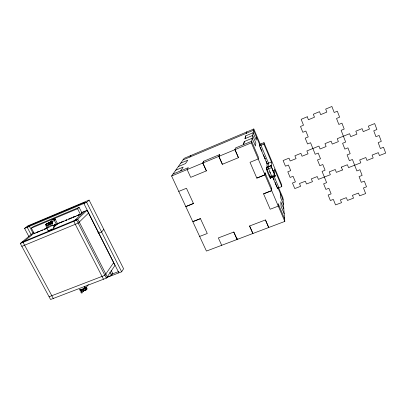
<?xml version="1.0" encoding="UTF-8"?>
<svg xmlns="http://www.w3.org/2000/svg" width="406" height="406" viewBox="0 0 406 406"><rect width="100%" height="100%" fill="white"/><g stroke="black" fill="none" stroke-linecap="round" stroke-linejoin="round"><path stroke-width="0.61" d="M268.462 166.739L268.508 163.182L260.962 145.307L261.083 143.876M266.96 167.343L267.046 163.77L259.495 145.916L259.632 144.48L263.986 142.673L281.647 184.659L281.8 186.603L277.43 188.323L272.497 176.661M270.645 177.645L270.624 177.985L266.29 167.658L270.878 165.541L275.217 176.113L270.873 165.552M86.407 287.468L85.204 288.752L86.366 287.59L87.046 288.894L86.554 289.574L83.088 291.092M265.067 172.86L264.991 174.879L256.831 178.148L250.025 162.304L258.211 158.964L258.389 157.158L251.629 141.268L235.49 147.997L234.972 149.652L238.444 157.67L222.31 164.318L218.809 156.381L219.565 154.63M272.167 177.326L267.828 166.775L268.056 167.084M270.919 166.927L271.487 166.699L271.441 161.994L263.905 144.089L263.986 142.673M80.479 290.381C80.616 290.965 81.175 288.981 81.022 289.635M256.622 137.355L256.257 140.085L253.151 132.721L245.706 135.863L245.016 138.644L252.669 135.421L255.866 142.983L255.46 146.013L252.162 138.258L244.295 141.547L243.529 144.643L244.3 141.547M266.422 161.38L266.519 161.908M200.468 218.692L192.804 221.701L206.436 251.075L237.079 239.484L237.266 238.337M284.596 218.773L278.166 203.66L278.288 206.111L270.188 209.232L263.55 193.789L271.68 190.592L251.35 142.841L253.816 128.976L184.157 158.34L171.616 176.021L192.769 221.61L200.427 218.601L207.283 233.496L199.64 236.434M245.021 138.629L245.711 135.848M46.619 223.777L51.45 221.696C52.734 221.042 53.282 223.813 51.542 223.777M52.511 222.965C51.197 225.183 49.385 222.61 51.806 221.62M222.412 164.278L218.91 156.34L219.661 154.595L203.751 161.223L202.772 163.055L206.395 170.88L190.688 177.356L187.136 169.561L188.338 167.648L173.032 174.027M46.177 224.366L45.665 224.533L50.486 222.564M81.18 291.64L81.322 291.747M203.848 161.182L202.868 163.019L206.4 170.88M86.417 289.625L87.092 288.788L86.671 288.793M106.326 277.674L121.648 271.802L123.586 268.736L89.097 200.097L27.781 225.898L24.568 228.4L28.978 236.637M106.286 277.405L111.488 275.41L112.746 273.522L111.132 270.35M180.66 170.85L183.167 167.099L175.742 170.2M189.917 157.01L190.937 155.478M33.449 232.618L20.3 243.478L50.577 299.506L106.336 278.14L114.969 265.443L87.082 210.272L81.256 212.698M80.515 290.315L80.885 289.686L81.312 290.498M113.604 262.743L104.885 275.309L49.096 296.766M86.179 287.514L88.295 284.57M81.347 291.285L81.058 291.67L80.378 290.366M45.675 224.508L46.127 224.386M86.529 289.605L85.869 288.27L85.651 288.412M103.824 229.405L101.586 231.993L98.831 233.105M85.849 288.296L85.681 288.453M59.352 222.716L59.103 222.914L59.383 222.686M88.508 213.089L78.17 223.107L21.848 246.346M20.3 243.478L76.653 220.143L87.082 210.272M84.341 211.414L73.765 221.336L103.484 279.237M52.917 225.812L80.418 214.368L81.956 212.932L79.129 207.364L33.277 226.594L31.374 228.116L34.271 233.567L47.091 228.233M24.568 228.4L86.63 202.32L89.097 200.097M31.374 228.116L77.561 208.76L79.129 207.364M86.458 289.676L86.174 289.843M49.897 230.644L51.735 229.035M53.643 227.35L57.616 223.853L54.739 218.326M48.659 231.161L50.039 229.948M53.298 227.086L56.414 224.356L53.536 218.829M52.125 222.082L54.977 219.661M51.065 222.244L51.902 221.61M49.278 222.655L54.059 218.636M34.271 233.567L35.21 232.785M46.533 224.274C46.37 223.366 46.903 223.98 45.731 224.447L46.32 225.563M34.14 233.125L23.051 242.341L53.298 298.461M51.897 223.594L51.293 222.123M50.73 223.904L48.238 225.051M51.156 222.178L50.699 222.458M118.912 272.847L83.859 203.482L85.367 202.137L29.115 225.792L27.197 227.294L31.308 234.993M81.063 289.514L81.342 289.321M51.811 223.615L51.43 223.833L51.674 223.726M63.179 221.214L63.387 221.057L63.108 221.265M85.61 288.504L85.316 288.646M71.36 217.814L70.883 218.113M71.37 217.809L70.786 218.164M85.747 290.123L86.245 289.848M51.181 222.204L50.76 222.427M75.338 216.195L74.907 216.449L75.288 216.225M54.901 224.696L53.43 225.462M54.846 224.731L53.333 225.503M79.312 214.571L77.719 215.358M79.302 214.576L77.79 215.327M46.634 223.742L47.076 223.508M62.778 221.468L62.301 221.732L62.732 221.498M38.367 231.653L37.925 231.887L38.468 231.603M85.823 290.041L84.935 288.874L85.285 288.661M46.284 228.375L45.665 228.685L46.238 228.395M85.24 288.686L80.804 290.447C80.033 290.463 81.855 290.914 81.489 291.752L81.748 291.655M74.608 216.611L72.892 217.261L74.618 216.606M41.635 230.359L42.371 229.989L41.645 230.354M47.116 223.513L51.603 221.635M37.646 232.019L36.748 232.379L37.636 232.024M47.619 225.467L51.237 223.929M41.544 230.405L40.818 230.694L41.498 230.425M57.49 223.772L58.114 223.483L57.393 223.818M68.797 218.971L69.857 218.626M69.756 218.672L68.847 218.971M183.045 159.903L253.598 130.199L259.744 144.739M180.741 163.156L187.785 160.192L185.527 163.572L178.295 166.602M50.293 222.671L46.117 224.416L46.477 225.107M50.867 223.615L51.186 223.452M51.648 223.285L52.46 222.97M171.616 176.021L218.809 156.381M218.91 156.34L251.35 142.841M21.68 242.336L77.749 219.103L107.245 276.811M193.449 203.431L185.806 206.603L193.484 203.528L186.461 188.257L178.752 191.404M259.495 145.916L263.905 144.089M52.166 223.072L52.557 222.904L52.181 222.935M267.046 163.77L271.441 161.994M97.866 232.481L99.034 232.009M266.29 167.658L270.873 165.846M266.904 169.5L271.497 167.653M256.79 178.051L264.951 174.783L265.027 172.763L271.695 188.45L271.721 190.688L284.809 221.422L237.175 239.444L233.841 232.014L218.342 237.936L221.701 245.3M273.725 174.362L274.578 174.022L274.42 169.063L281.8 186.603M270.026 176.854L274.608 175.027M270.645 177.686L271.787 177.229M272.355 177.006L273.781 176.437M274.349 176.209L275.207 175.864M270.645 177.935L275.217 176.113M53.237 225.543L52.978 225.645L53.216 225.553M263.59 193.88L271.721 190.688M341.324 167.13L347.419 164.745L348.531 167.607L360.802 162.821L359.691 159.939L365.836 157.533L366.943 160.426L373.19 157.985L372.089 155.087L378.336 152.641L379.432 155.549L385.7 153.103L383.518 147.256L380.371 148.494L378.174 142.623L381.32 141.379L379.102 135.437L375.951 136.695L373.743 130.808L376.905 129.539L374.677 123.581L368.359 126.129L369.48 129.103L363.233 131.615L362.111 128.651L355.818 131.194L356.945 134.142L350.723 136.644L349.591 133.706L337.239 138.69L338.381 141.613L332.25 144.074L331.103 141.166L324.967 143.643L326.114 146.546L320.085 148.972L318.928 146.079L306.875 150.941L308.037 153.813L302.054 156.219L300.887 153.356L294.898 155.777L296.065 158.629L290.178 160.994L289.006 158.152L283.109 160.532L285.464 166.196L288.402 165.014L290.732 170.627L287.793 171.794L290.138 177.437L293.071 176.28L295.395 181.873L292.462 183.025L294.776 188.582L300.633 186.298L299.481 183.512L305.373 181.203L306.52 183.999L312.473 181.675L311.331 178.873L317.243 176.559L318.38 179.371L330.352 174.702L329.225 171.865L335.26 169.505L336.346 172.362L342.481 169.967M52.217 223.051L52.536 222.909M111.569 273.974L112.746 273.522M111.828 274.172L118.917 271.447M84.133 288.204L86.108 287.458L84.118 288.255M265.443 219.945L268.721 227.512L265.443 219.945L249.533 226.02L252.842 233.516M81.54 291.681L81.799 291.584M82.519 291.361L82.778 291.259M83.037 291.163L85.615 290.178M57.155 223.909L56.541 224.066L57.119 223.924M86.031 287.478L86.437 288.493M266.311 167.384L266.534 167.688M277.085 186.846L276.887 186.572M261.804 150.854L262.017 151.108L262.012 150.839M273.948 179.619L274.192 179.701M265.027 158.528L265.301 158.878L265.291 158.599M29.115 225.792L32.972 233.029M46.644 227.883L48.162 230.77M81.824 289.087L82.276 289.95M51.511 221.646L51.826 222.244M273.877 179.493L273.553 178.818M264.956 158.391L264.61 157.685M261.657 150.596L261.403 150.078M76.653 220.143L106.336 278.14M77.561 208.76L80.418 214.368M109.859 272.213L111.488 275.41M86.63 202.32L121.648 271.802M276.664 186.141L275.984 184.573M270.254 173.042L269.736 171.814M233.744 232.054L237.079 239.484M249.629 225.985L252.938 233.48M266.818 168.272L266.93 168.536M261.22 149.682L260.53 147.962M264.524 157.487L263.834 155.777M273.461 178.625L272.7 176.706M234.972 149.657L238.444 157.67M283.449 204.325L280.495 197.326L280.231 193.2M283.814 208.907L280.779 201.726L281.079 206.349L284.195 213.688M274.202 176.661L278.886 187.75M253.816 128.976L260.261 144.237M278.668 187.816L282.941 197.93L284.809 221.422M277.943 187.79L283.109 200.006M267.351 164.176L267.001 163.319M268.742 163.425L268.544 162.933M270.081 175.971L270.198 176.255M341.36 167.115L342.446 169.982M275.897 184.349L275.512 183.268M266.915 163.09L266.62 162.248M260.454 147.748L260.266 147.175M263.687 155.351L263.519 154.823M275.451 183.086L275.293 182.461M277.384 187.339L277.43 188.323M271.66 188.354L271.68 190.592M269.665 174.966A5.735 0.518 68.2 0 1 270.193 178.178A5.735 0.518 68.2 0 1 267.001 170.85A5.735 0.518 68.2 0 1 266.935 168.703M84.209 288.27A1.416 0.35 -28.3 0 1 84.362 288.732A1.416 0.35 -28.3 0 1 82.662 289.656A1.416 0.35 -28.3 0 1 82.291 289.316M84.991 290.077A1.411 0.35 -28.3 0 1 83.047 291.021M47.883 224.345A0.71 0.629 41 0 1 48.517 223.549A0.71 0.629 41 0 1 49.172 224.477A0.71 0.629 41 0 1 48.147 224.716M49.192 223.478A0.705 0.629 41 0 1 50.126 222.676M53.861 219.088A0.69 0.614 41.2 0 1 54.551 218.509A0.69 0.614 41.2 0 1 55.17 219.296A0.69 0.614 41.2 0 1 54.399 219.768M53.724 227.736A3.385 0.462 -26.6 0 1 51.445 229.649A3.385 0.462 -26.6 0 1 48.416 230.41M82.616 290.574A0.685 0.599 31.8 0 1 83.063 289.732A0.685 0.599 31.8 0 1 83.864 290.447A0.685 0.599 31.8 0 1 83.007 290.924M84.275 288.382A0.68 0.599 31.9 0 1 84.839 288.874M84.666 286.575A3.304 0.807 -28.3 0 1 82.408 289.072A3.304 0.807 -28.3 0 1 79.398 289.341M60.56 222.326L61.027 222.285L60.56 222.331M273.664 172.337L272.426 169.363L273.644 172.383M76.967 215.479L77.632 215.388L76.967 215.479M246.66 131.991L246.351 133.249L246.665 131.991M50.121 222.402L47.512 223.676L50.121 222.402M39.093 231.207L38.737 231.44L39.062 231.227M46.979 227.959L46.482 228.263L46.984 227.954M58.794 223.112L58.215 223.432L58.784 223.117M66.68 219.874L65.193 220.559L66.68 219.874M70.69 218.22L70.065 218.529L70.644 218.245M62.006 221.879L61.113 222.26L61.976 221.894M45.513 228.756L44.493 229.106L45.457 228.781M307.235 116.781L301.15 119.318L303.521 125.215L300.491 126.469L302.84 132.29L305.865 131.047L308.225 136.918L305.205 138.152L307.545 143.957L310.56 142.734L315.198 154.275L318.213 153.067L320.501 158.771L317.492 159.969L319.796 165.709L322.8 164.521L325.084 170.21L322.08 171.393L326.612 182.664L323.628 183.822L325.886 189.419L328.865 188.267L331.118 193.88L328.144 195.017L330.362 200.523L333.336 199.397L335.559 204.918L341.517 202.67L340.416 199.904L346.369 197.646L347.47 200.427L353.524 198.143L352.428 195.357L358.478 193.063L359.574 195.859L365.644 193.571L363.466 187.953L366.522 186.796L364.334 181.137L361.279 182.309L359.066 176.605L362.127 175.428L359.939 169.754L356.869 170.941L352.423 159.472L349.358 160.674L347.11 154.909L350.185 153.691L347.917 147.855L344.841 149.078L342.593 143.293L345.673 142.059L341.116 130.316L344.217 129.057L341.938 123.17L338.837 124.439L336.523 118.461L339.629 117.182L337.315 111.203L334.204 112.492L331.88 106.494L325.678 109.082L326.845 112.076L320.669 114.644L319.497 111.665L313.315 114.243L314.493 117.212L308.418 119.74L307.235 116.781M86.701 288.839L86.747 288.828M86.123 287.453L86.163 287.443M46.02 225.944A0.716 0.634 40.9 0 0 47.187 226.274A0.716 0.634 40.9 0 0 46.776 225.142A0.716 0.634 40.9 0 0 46.02 225.944M48.075 227.578A3.39 0.447 -26.5 0 0 52.719 224.909A3.39 0.447 -26.5 0 0 48.243 226.639A3.39 0.447 -26.5 0 0 48.075 227.578M81.104 292.68A0.69 0.604 31.8 0 0 82.256 292.792A0.69 0.604 31.8 0 0 81.667 291.797A0.69 0.604 31.8 0 0 81.104 292.68"/></g></svg>
